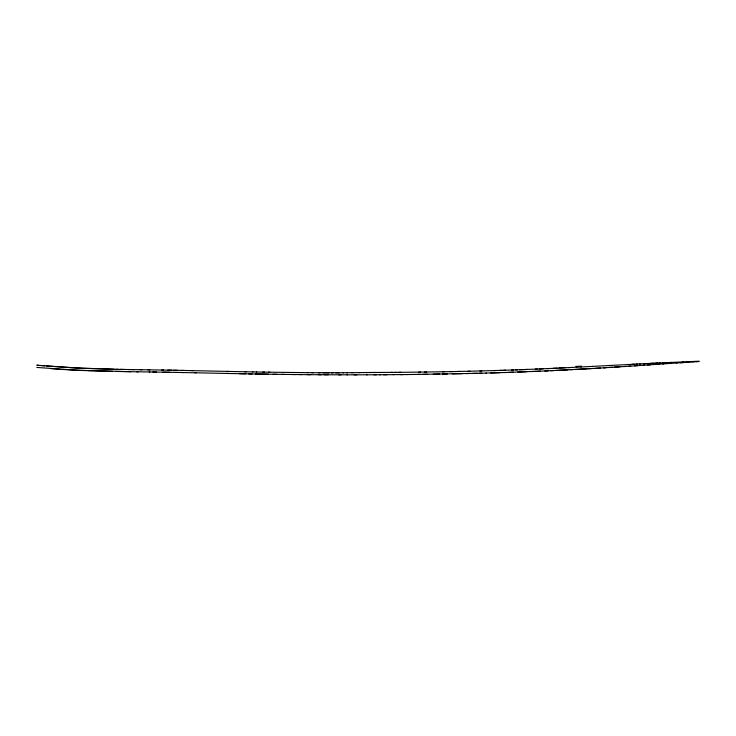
<?xml version="1.0" encoding="UTF-8"?>
<svg xmlns="http://www.w3.org/2000/svg" width="736" height="736" viewBox="0 0 736 736"><rect width="100%" height="100%" fill="white"/><g stroke="black" fill="none" stroke-linecap="round" stroke-linejoin="round"><path stroke-width="1.1" d="M647.579 364.964L659.033 364.191M630.835 366.096L595.314 368.368M676.255 363.023L683.532 362.544M628.535 366.243L637.422 365.654M670.358 363.418L676.945 362.977M634.69 365.838L644.009 365.203M662.777 363.934L670.928 363.382M643.356 365.249L650.596 364.762M657.184 364.311L663.771 363.869M693.137 361.919L696.974 361.67M614.532 367.163L619.878 366.813M688.215 362.241L693.202 361.91M684.305 362.489L688.335 362.232M680.625 362.738L684.489 362.48M623.944 366.546L625.683 366.436M609.095 367.512L612.729 367.282M696.679 361.689L698.896 361.542M600.392 368.055L544.852 370.99M603.529 367.862L606.022 367.706M588.211 368.782L592.738 368.515M581.661 369.159L586.978 368.856M581.072 369.187L574.696 369.536M572.553 369.656L570.446 369.766M636.097 364.108L653.844 363.225M580.759 366.997L592.618 366.39M632.141 364.311L637.312 364.044M592.498 366.39L610.015 365.479M627.596 364.55L634.101 364.21M608.424 365.562L628.194 364.522M567.99 369.895L562.175 370.19M643.614 363.722L645.564 363.63M568.9 367.595L576.803 367.2M576.49 367.218L581.063 366.979M639.418 363.934L640.467 363.888M650.1 363.4L663.762 362.765M647.386 363.538L648.296 363.492M569.931 367.54L547.161 368.616M561.347 370.226L556.002 370.484M655.472 363.152L657.625 363.05M553.086 368.35L557.042 368.166M553.527 370.604L551.052 370.714M666.08 362.664L671.674 362.416M689.402 361.624L670.441 362.471M662.667 362.811L667.718 362.59M689.282 361.634L699.2 361.183M659.235 362.977L660.312 362.922M548.164 370.852L504.28 372.536M682.392 361.937L683.312 361.9M543.205 368.791L539.249 368.957M549.139 368.524L535.302 369.122M540.353 371.192L531.337 371.56M537.28 369.04L515.54 369.877M527.39 369.435L519.487 369.73M526.829 371.735L517.804 372.076M511.584 370.015L517.509 369.803M503.682 370.272L513.562 369.941M508.788 372.388L513.296 372.232M499.726 370.401L505.65 370.208M505.669 372.49L485.898 373.078M479.964 370.962L495.77 370.521M493.792 370.576L501.704 370.337M499.772 372.674L490.756 372.95M479.302 373.253L486.238 373.069M481.933 370.907L468.105 371.257M417.892 374.412L477.222 373.308M472.714 373.419L481.73 373.198M470.074 371.211L458.215 371.468M466.127 373.575L469.421 373.502M462.171 373.667L452.336 373.87M450.312 371.625L460.193 371.432M442.41 371.772L452.29 371.588M442.492 374.054L447.414 373.962M444.388 371.735L424.617 372.057M433.191 374.201L439.778 374.1M398.93 372.333L420.67 372.103M418.692 372.131L426.595 372.02M422.814 374.357L427.736 374.284M351.495 372.683L371.257 372.49M412.979 374.477L420.008 374.394M359.076 372.6L359.821 372.591M346.739 372.738L352.884 372.674M400.246 374.606L408.057 374.532M406.833 374.541L413.42 374.468M343.05 372.766L347.539 372.729M365.81 372.526L367.301 372.517M393.291 374.661L403.135 374.578M343.583 372.766L318.706 372.756M369.325 372.499L392.159 372.379M394.974 372.361L400.899 372.324M383.456 374.725L393.659 374.661M339.37 372.793L335.68 372.802M374.366 372.462L375.378 372.462M391.018 372.379L396.023 372.352M373.888 374.771L380.484 374.744M379.417 374.744L387.072 374.707M366.556 374.799L376.39 374.762M354.126 374.817L367.301 374.79M333.132 372.812L331.43 372.812M347.024 374.817L356.831 374.817M338.716 374.808L347.539 374.817M326.333 372.802L328.882 372.812M340.952 374.808L318.329 374.725M322.938 372.784L325.487 372.802M324.171 374.753L328.32 374.771M321.181 374.744L299.515 374.587M311.963 372.701L319.866 372.766M307.041 374.642L310.804 374.679M307.436 372.655L313.076 372.71M308.007 372.664L268.484 372.186M301.42 374.596L281.658 374.394M291.99 374.504L295.752 374.55M284.464 374.422L259.357 374.063M273.176 374.274L276.938 374.33M140.015 369.711L149.896 369.858M132.112 369.592L141.993 369.739M147.918 369.831L163.732 370.07M136.703 371.79L149.896 371.974M138.193 371.809L116.251 371.45M149.169 371.965L169.666 372.296M130.879 371.698L77.39 370.254L36.8 367.439M152.83 372.02L156.483 372.076M268.484 374.21L255.309 373.998M128.156 369.527L134.09 369.619M130.134 369.555L120.253 369.389M161.754 370.042L171.635 370.208M269.827 372.214L262.862 372.094M162.868 372.177L176.254 372.416M124.2 369.463L116.297 369.316M167.688 370.144L183.494 370.438M173.613 370.245L177.569 370.318M256.294 371.974L264.528 372.122M252.669 371.91L256.625 371.984M248.722 373.879L258.502 374.054M252.126 373.943L226.633 373.446M244.766 371.754L252.972 371.919M74.713 367.917L118.275 369.352M246.339 371.79L226.973 371.395M175.619 372.398L182.841 372.536M239.375 373.704L245.75 373.824M181.994 372.526L196.024 372.802M181.516 370.401L228.951 371.432M114.319 369.279L82.699 368.322L46.699 366.013M191.406 370.613L193.375 370.65M194.755 372.775L228.96 373.492M112.599 371.376L94.594 370.916M93.472 370.88L87.878 370.686M86.756 370.65L81.153 370.429M80.022 370.374L61.925 369.426M73.821 367.871L36.8 365.194L38.778 365.36M60.122 369.306L51.078 368.662M44.721 365.856L40.756 365.525M581.661 366.151A208.886 2.548 -2.9 0 1 575.856 366.445M565.478 367.66A187.947 7.618 -2.7 0 1 558.992 367.972"/></g></svg>
